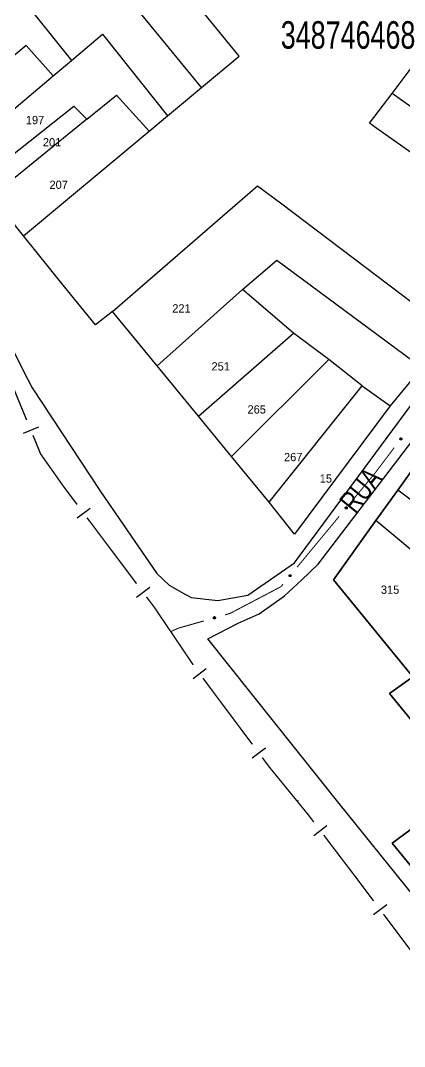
# Model space of a CAD drawing. Extents: x 199577 to 200882, y 4838726 to 4840156.
# Drawn here: x 199757.4 to 199827.2, y 4839078.2 to 4839264.7 of the extents above; entities that cross this region are included whole.
import ezdxf
from ezdxf.enums import TextEntityAlignment as Align

# ---------------------------------------------------------------- set-up
doc = ezdxf.new("R2010")
doc.units = 0
doc.header["$LTSCALE"] = 1.5
doc.header["$MEASUREMENT"] = 0
for name, color, linetype in [('CD_MALHA_LOTES', 7, 'CONTINUOUS'), ('CD_TXT_QUADRA', 2, 'CONTINUOUS'), ('LM-LIM-SETORES-BAIRROS', 250, 'CONTINUOUS'), ('RU-QUADRA', 210, 'CONTINUOUS'), ('SV-EIXO-RUA-PAV', 20, 'CONTINUOUS'), ('SV-RUA-PAVIM', 7, 'CONTINUOUS'), ('SV-TXT-RUA-PAV', 7, 'CONTINUOUS'), ('Th_NmrPorta', 1, 'CONTINUOUS')]:
    doc.layers.add(name, color=color, linetype=linetype)
doc.styles.add('ARIAL', font='ARIAL.SHX')

msp = doc.modelspace()

# ---------------------------------------------------------------- linework, layer by layer
at = {"layer": 'CD_MALHA_LOTES', "linetype": 'Continuous', "flags": 128}
for points in [[(199797.21, 4839258.18), (199763.85, 4839299.05)], [(199790.35, 4839252.47), (199756.86, 4839293.42)], [(199745.12, 4839284.26), (199766.7, 4839257.42)], [(199766.7, 4839257.42), (199772.35, 4839262.18)], [(199772.35, 4839262.18), (199784.17, 4839247.34)], [(199824.97, 4839251.38), (199832.44, 4839261.37)], [(199763.39, 4839254.63), (199758.48, 4839260.16)], [(199790.35, 4839252.47), (199797.21, 4839258.18)], [(199763.39, 4839254.63), (199766.7, 4839257.42)], [(199749.45, 4839242.89), (199763.39, 4839254.63)], [(199784.17, 4839247.34), (199790.35, 4839252.47)], [(199769.49, 4839246.71), (199774.89, 4839251.09)], [(199774.89, 4839251.09), (199780.83, 4839244.56)], [(199820.87, 4839246.01), (199824.97, 4839251.38)], [(199852.62, 4839231.71), (199824.97, 4839251.38)], [(199753.24, 4839238.14), (199767.16, 4839249.08)], [(199767.16, 4839249.08), (199769.49, 4839246.71)], [(199769.49, 4839246.71), (199755.48, 4839235.35)], [(199780.83, 4839244.56), (199784.17, 4839247.34)], [(199757.97, 4839225.56), (199780.83, 4839244.56)], [(199822.2, 4839245.03), (199820.87, 4839246.01)], [(199848.69, 4839226.4), (199822.2, 4839245.03)], [(199774.15, 4839211.76), (199800.49, 4839234.62)], [(199800.49, 4839234.62), (199804.96, 4839231.35)], [(199757.97, 4839225.56), (199752.23, 4839232.69)], [(199804.96, 4839231.35), (199835.35, 4839208.35)], [(199765.21, 4839216.55), (199757.97, 4839225.56)], [(199797.78, 4839215.77), (199804, 4839221.11)], [(199804, 4839221.11), (199830.36, 4839201.61)], [(199771.06, 4839209.37), (199765.21, 4839216.55)], [(199782.28, 4839201.88), (199797.78, 4839215.77)], [(199807.04, 4839207.85), (199797.78, 4839215.77)], [(199774.15, 4839211.76), (199771.06, 4839209.37)], [(199782.28, 4839201.88), (199774.15, 4839211.76)], [(199789.78, 4839192.77), (199807.04, 4839207.85)], [(199813.46, 4839203.05), (199807.04, 4839207.85)], [(199789.78, 4839192.77), (199782.28, 4839201.88)], [(199795.8, 4839185.44), (199813.46, 4839203.05)], [(199819.52, 4839198.27), (199813.46, 4839203.05)], [(199830.36, 4839201.61), (199824.64, 4839194.65)], [(199802.65, 4839177.12), (199819.52, 4839198.27)], [(199819.52, 4839198.27), (199824.64, 4839194.65)], [(199824.64, 4839194.65), (199807.23, 4839171.33)], [(199795.8, 4839185.44), (199789.78, 4839192.77)], [(199802.65, 4839177.12), (199795.8, 4839185.44)], [(199829.47, 4839184.14), (199826.01, 4839179.31)], [(199826.01, 4839179.31), (199822.05, 4839173.79)], [(199844.24, 4839165.64), (199826.01, 4839179.31)], [(199807.23, 4839171.33), (199802.65, 4839177.12)], [(199822.05, 4839173.79), (199814.32, 4839163.01)], [(199839.43, 4839159.33), (199822.05, 4839173.79)], [(199814.32, 4839163.01), (199828.77, 4839145.35)], [(199828.77, 4839145.35), (199824.53, 4839142.36)], [(199824.53, 4839142.36), (199832.95, 4839132.04)], [(199843.15, 4839128.51), (199824.99, 4839115.15)], [(199824.99, 4839115.15), (199834.25, 4839103.83)]]:
    msp.add_lwpolyline(points, dxfattribs=at)
at = {"layer": 'CD_MALHA_LOTES', "linetype": 'Continuous'}
msp.add_lwpolyline([(199758.48, 4839260.16), (199753.999295, 4839256.360784)], dxfattribs=at)
at = {"layer": 'LM-LIM-SETORES-BAIRROS', "const_width": 0.25}
for points in [[(199758.560378, 4839192.050832), (199752.85218, 4839205.922259)], [(199761.102318, 4839185.873694), (199759.702018, 4839189.276547)], [(199761.287139, 4839185.612106), (199761.102318, 4839185.873694)], [(199765.33, 4839179.89), (199761.287139, 4839185.612106)], [(199765.926728, 4839179.09533), (199765.33, 4839179.89)], [(199767.728128, 4839176.696381), (199765.926728, 4839179.09533)], [(199778.536531, 4839162.302687), (199769.529529, 4839174.297432)], [(199781.79, 4839157.97), (199780.337932, 4839159.903738)], [(199782.115732, 4839157.48797), (199781.79, 4839157.97)], [(199788.834523, 4839147.545242), (199782.115732, 4839157.48797)], [(199799.577738, 4839133.103769), (199790.602424, 4839145.122244)], [(199802.62, 4839129.03), (199801.372801, 4839130.700074)], [(199803.198569, 4839128.320343), (199802.62, 4839129.03)], [(199809.77, 4839120.26), (199803.198569, 4839128.320343)], [(199810.133463, 4839119.782184), (199809.77, 4839120.26)], [(199810.738887, 4839118.986282), (199810.133463, 4839119.782184)], [(199818.32, 4839109.02), (199812.55516, 4839116.598573)], [(199818.606982, 4839108.637714), (199818.32, 4839109.02)], [(199821.608774, 4839104.639059), (199818.606982, 4839108.637714)], [(199823.68, 4839101.88), (199823.409849, 4839102.239865)], [(199824.009774, 4839101.439809), (199823.68, 4839101.88)], [(199830.37, 4839092.95), (199824.009774, 4839101.439809)]]:
    msp.add_lwpolyline(points, dxfattribs=at)
at = {"layer": 'LM-LIM-SETORES-BAIRROS'}
for points in [[(199760.708614, 4839190.772129), (199757.934329, 4839189.630489)], [(199770.128536, 4839175.997782), (199767.729587, 4839174.196382)], [(199780.93694, 4839161.604088), (199778.537991, 4839159.802688)], [(199791.205917, 4839146.821007), (199788.802222, 4839145.025944)], [(199801.976294, 4839132.398837), (199799.572599, 4839130.603774)], [(199813.14359, 4839118.302612), (199810.755882, 4839116.486339)], [(199824.009087, 4839103.940134), (199821.609894, 4839102.139059)]]:
    msp.add_lwpolyline(points, dxfattribs=at)
at = {"layer": 'RU-QUADRA', "linetype": 'Continuous', "flags": 128}
for points in [[(199887.4, 4839278.64), (199873.9, 4839260.38), (199866.04, 4839249.86), (199860.37, 4839242.2), (199852.62, 4839231.71), (199848.69, 4839226.4), (199835.35, 4839208.35), (199830.36, 4839201.61), (199824.64, 4839194.65), (199807.23, 4839171.33), (199802.65, 4839177.12), (199795.8, 4839185.44), (199789.78, 4839192.77), (199782.28, 4839201.88), (199774.15, 4839211.76), (199771.06, 4839209.37), (199765.21, 4839216.55), (199757.97, 4839225.56), (199752.23, 4839232.69)], [(199832.95, 4839132.04), (199824.53, 4839142.36), (199828.77, 4839145.35), (199814.32, 4839163.01), (199822.05, 4839173.79), (199826.01, 4839179.31), (199829.47, 4839184.14)], [(199834.25, 4839103.83), (199824.99, 4839115.15), (199843.15, 4839128.51)]]:
    msp.add_lwpolyline(points, dxfattribs=at)
at = {"layer": 'SV-EIXO-RUA-PAV'}
for points in [[(199826.742034, 4839188.664973), (199826.749441, 4839188.616629), (199826.745921, 4839188.573565), (199826.732648, 4839188.538492), (199826.712837, 4839188.510558), (199826.68935, 4839188.484262), (199826.659822, 4839188.462975), (199826.621816, 4839188.446609), (199826.573372, 4839188.438838), (199826.529494, 4839188.445344), (199826.494413, 4839188.456517), (199826.464095, 4839188.475498), (199826.438933, 4839188.498742), (199826.417835, 4839188.530145), (199826.401625, 4839188.568823), (199826.394991, 4839188.617724), (199826.398731, 4839188.659919), (199826.412461, 4839188.693506), (199826.431736, 4839188.723865), (199826.456035, 4839188.750423), (199826.485141, 4839188.771151), (199826.524113, 4839188.787402), (199826.572465, 4839188.793311), (199826.614592, 4839188.790061), (199826.648363, 4839188.776806), (199826.677824, 4839188.757157), (199826.704485, 4839188.733921), (199826.727118, 4839188.70513), (199826.742034, 4839188.664973)], [(199816.81076, 4839176.119062), (199816.81601, 4839176.070436), (199816.81058, 4839176.027571), (199816.79576, 4839175.993123), (199816.774727, 4839175.966097), (199816.750095, 4839175.940872), (199816.71965, 4839175.920919), (199816.680953, 4839175.906257), (199816.632212, 4839175.900648), (199816.588667, 4839175.909097), (199816.554117, 4839175.921819), (199816.524673, 4839175.942129), (199816.500569, 4839175.966468), (199816.480888, 4839175.998778), (199816.466413, 4839176.038138), (199816.461959, 4839176.087286), (199816.467571, 4839176.129273), (199816.48278, 4839176.162217), (199816.503385, 4839176.191688), (199816.528841, 4839176.21714), (199816.55884, 4839176.236554), (199816.598496, 4839176.251057), (199816.647063, 4839176.25481), (199816.689004, 4839176.249691), (199816.722152, 4839176.234949), (199816.75071, 4839176.214009), (199816.776312, 4839176.189611), (199816.797643, 4839176.159842), (199816.81076, 4839176.119062)], [(199806.601458, 4839163.799559), (199806.606709, 4839163.750933), (199806.601278, 4839163.708068), (199806.586459, 4839163.67362), (199806.565426, 4839163.646594), (199806.540794, 4839163.621368), (199806.510348, 4839163.601415), (199806.471652, 4839163.586754), (199806.422911, 4839163.581145), (199806.379365, 4839163.589594), (199806.344815, 4839163.602316), (199806.315372, 4839163.622625), (199806.291267, 4839163.646965), (199806.271587, 4839163.679275), (199806.257112, 4839163.718635), (199806.252658, 4839163.767783), (199806.25827, 4839163.80977), (199806.273479, 4839163.842713), (199806.294084, 4839163.872185), (199806.31954, 4839163.897637), (199806.349539, 4839163.917051), (199806.389194, 4839163.931553), (199806.437761, 4839163.935307), (199806.479703, 4839163.930188), (199806.512851, 4839163.915445), (199806.541409, 4839163.894506), (199806.56701, 4839163.870108), (199806.588342, 4839163.840339), (199806.601458, 4839163.799559)], [(199792.848272, 4839156.020125), (199792.825116, 4839155.977046), (199792.796405, 4839155.944756), (199792.764708, 4839155.924718), (199792.732081, 4839155.914313), (199792.697502, 4839155.907429), (199792.661109, 4839155.908179), (199792.620901, 4839155.91796), (199792.577523, 4839155.940885), (199792.546378, 4839155.97247), (199792.52507, 4839156.002495), (199792.512262, 4839156.035892), (199792.506137, 4839156.069595), (199792.508167, 4839156.107373), (199792.518476, 4839156.148023), (199792.542584, 4839156.191083), (199792.570948, 4839156.222546), (199792.602116, 4839156.241124), (199792.635773, 4839156.253787), (199792.671159, 4839156.260392), (199792.706879, 4839156.25945), (199792.747789, 4839156.248996), (199792.789974, 4839156.224639), (199792.821677, 4839156.196707), (199792.840688, 4839156.165808), (199792.852409, 4839156.132392), (199792.859736, 4839156.097794), (199792.860504, 4839156.061179), (199792.848272, 4839156.020125)]]:
    msp.add_lwpolyline(points, close=True, dxfattribs=at)
for points in [[(199826.485141, 4839188.771151), (199826.394991, 4839188.617724)], [(199826.456035, 4839188.750423), (199826.398731, 4839188.659919)], [(199826.468477, 4839188.756942), (199826.400341, 4839188.644234)], [(199826.524113, 4839188.787402), (199826.401625, 4839188.568823)], [(199826.503203, 4839188.773449), (199826.402617, 4839188.599741)], [(199826.547193, 4839188.786371), (199826.411159, 4839188.552221)], [(199826.572465, 4839188.793311), (199826.417835, 4839188.530145)], [(199826.591421, 4839188.790559), (199826.4304, 4839188.518849)], [(199826.614592, 4839188.790061), (199826.438933, 4839188.498742)], [(199826.628771, 4839188.78113), (199826.452934, 4839188.489829)], [(199826.648363, 4839188.776806), (199826.464095, 4839188.475498)], [(199826.661182, 4839188.76517), (199826.47823, 4839188.468986)], [(199826.677824, 4839188.757157), (199826.494413, 4839188.456517)], [(199826.689743, 4839188.741858), (199826.516376, 4839188.453822)], [(199826.704485, 4839188.733921), (199826.529494, 4839188.445344)], [(199826.712835, 4839188.715838), (199826.554549, 4839188.445481)], [(199826.727118, 4839188.70513), (199826.573372, 4839188.438838)], [(199826.732635, 4839188.685466), (199826.598219, 4839188.446669)], [(199826.742034, 4839188.664973), (199826.621816, 4839188.446609)], [(199826.744999, 4839188.638476), (199826.644944, 4839188.460945)], [(199826.749441, 4839188.616629), (199826.659822, 4839188.462975)], [(199826.747541, 4839188.592071), (199826.679139, 4839188.481275)], [(199826.745921, 4839188.573565), (199826.68935, 4839188.484262)], [(199816.55884, 4839176.236554), (199816.461959, 4839176.087286)], [(199816.598496, 4839176.251057), (199816.466413, 4839176.038138)], [(199816.528841, 4839176.21714), (199816.467571, 4839176.129273)], [(199816.541561, 4839176.2231), (199816.468482, 4839176.113532)], [(199816.576986, 4839176.238047), (199816.468779, 4839176.068982)], [(199816.621507, 4839176.249001), (199816.475199, 4839176.021129)], [(199816.647063, 4839176.25481), (199816.480888, 4839175.998778)], [(199816.665877, 4839176.251219), (199816.492938, 4839175.986934)], [(199816.689004, 4839176.249691), (199816.500569, 4839175.966468)], [(199816.702771, 4839176.240138), (199816.51416, 4839175.956942)], [(199816.722152, 4839176.234949), (199816.524673, 4839175.942129)], [(199816.734441, 4839176.222754), (199816.538505, 4839175.934995)], [(199816.75071, 4839176.214009), (199816.554117, 4839175.921819)], [(199816.761938, 4839176.198195), (199816.575939, 4839175.918151)], [(199816.776312, 4839176.189611), (199816.588667, 4839175.909097)], [(199816.783851, 4839176.171175), (199816.613704, 4839175.908121)], [(199816.797643, 4839176.159842), (199816.632212, 4839175.900648)], [(199816.80228, 4839176.139952), (199816.657383, 4839175.907367)], [(199816.81076, 4839176.119062), (199816.680953, 4839175.906257)], [(199816.812544, 4839176.092459), (199816.704696, 4839175.919551)], [(199816.81601, 4839176.070436), (199816.71965, 4839175.920919)], [(199816.81302, 4839176.045988), (199816.739762, 4839175.938341)], [(199816.81058, 4839176.027571), (199816.750095, 4839175.940872)], [(199806.349539, 4839163.917051), (199806.252658, 4839163.767783)], [(199806.389194, 4839163.931553), (199806.257112, 4839163.718635)], [(199806.31954, 4839163.897637), (199806.25827, 4839163.80977)], [(199806.332259, 4839163.903597), (199806.259181, 4839163.794028)], [(199806.367685, 4839163.918544), (199806.259477, 4839163.749478)], [(199806.412206, 4839163.929498), (199806.265898, 4839163.701625)], [(199806.437761, 4839163.935307), (199806.271587, 4839163.679275)], [(199806.456576, 4839163.931715), (199806.283637, 4839163.667431)], [(199806.479703, 4839163.930188), (199806.291267, 4839163.646965)], [(199806.49347, 4839163.920635), (199806.304859, 4839163.637439)], [(199806.512851, 4839163.915445), (199806.315372, 4839163.622625)], [(199806.52514, 4839163.90325), (199806.329204, 4839163.615492)], [(199806.541409, 4839163.894506), (199806.344815, 4839163.602316)], [(199806.552637, 4839163.878692), (199806.366638, 4839163.598647)], [(199806.56701, 4839163.870108), (199806.379365, 4839163.589594)], [(199806.574549, 4839163.851671), (199806.404402, 4839163.588617)], [(199806.588342, 4839163.840339), (199806.422911, 4839163.581145)], [(199806.592979, 4839163.820449), (199806.448082, 4839163.587863)], [(199806.601458, 4839163.799559), (199806.471652, 4839163.586754)], [(199806.603242, 4839163.772956), (199806.495395, 4839163.600048)], [(199806.606709, 4839163.750933), (199806.510348, 4839163.601415)], [(199806.603719, 4839163.726484), (199806.53046, 4839163.618837)], [(199806.601278, 4839163.708068), (199806.540794, 4839163.621368)], [(199792.821677, 4839156.196707), (199792.506137, 4839156.069595)], [(199792.789974, 4839156.224639), (199792.508167, 4839156.107373)], [(199792.803464, 4839156.21104), (199792.511412, 4839156.090791)], [(199792.827634, 4839156.181045), (199792.511964, 4839156.054054)], [(199792.840688, 4839156.165808), (199792.512262, 4839156.035892)], [(199792.765609, 4839156.234293), (199792.516108, 4839156.129026)], [(199792.747789, 4839156.248996), (199792.518476, 4839156.148023)], [(199792.843932, 4839156.148802), (199792.51964, 4839156.022189)], [(199792.852409, 4839156.132392), (199792.52507, 4839156.002495)], [(199792.722692, 4839156.250424), (199792.537862, 4839156.172129)], [(199792.852731, 4839156.113), (199792.540997, 4839155.987133)], [(199792.706879, 4839156.25945), (199792.542584, 4839156.191083)], [(199792.859736, 4839156.097794), (199792.546378, 4839155.97247)], [(199792.68502, 4839156.258119), (199792.562801, 4839156.209046)], [(199792.855533, 4839156.078324), (199792.566479, 4839155.957512)], [(199792.671159, 4839156.260392), (199792.570948, 4839156.222546)], [(199792.860504, 4839156.061179), (199792.577523, 4839155.940885)], [(199792.853086, 4839156.042151), (199792.602084, 4839155.932199)], [(199792.848272, 4839156.020125), (199792.620901, 4839155.91796)], [(199792.834705, 4839155.997172), (199792.648, 4839155.915504)], [(199792.825116, 4839155.977046), (199792.661109, 4839155.908179)], [(199792.808829, 4839155.958569), (199792.687547, 4839155.911182)], [(199792.796405, 4839155.944756), (199792.697502, 4839155.907429)]]:
    msp.add_lwpolyline(points, dxfattribs=at)
at = {"layer": 'SV-EIXO-RUA-PAV', "const_width": 0.18}
for points in [[(199825.361114, 4839187.02164), (199822.344985, 4839183.033788)], [(199822.344985, 4839183.033788), (199821.79, 4839182.3)], [(199821.79, 4839182.3), (199817.910484, 4839177.618611)], [(199815.358159, 4839174.538735), (199807.701183, 4839165.299107)], [(199804.76, 4839161.75), (199795.561943, 4839156.916784)], [(199805.148857, 4839162.219232), (199804.76, 4839161.75)], [(199795.53, 4839156.9), (199794.603098, 4839156.635451)], [(199795.561943, 4839156.916784), (199795.53, 4839156.9)], [(199790.756695, 4839155.53764), (199786.910293, 4839154.43983)], [(199785.045383, 4839153.732691), (199784.745715, 4839153.596019)], [(199786.07, 4839154.2), (199785.045383, 4839153.732691)], [(199786.910293, 4839154.43983), (199786.07, 4839154.2)], [(199807.748118, 4839122.739987), (199807.98, 4839122.89)]]:
    msp.add_lwpolyline(points, dxfattribs=at)
at = {"layer": 'SV-RUA-PAVIM', "linetype": 'Continuous'}
for points in [[(199787.6, 4839160.26, 4.11), (199788.46, 4839159.77, 4.1), (199793.3, 4839159.26, 4.14), (199798.78, 4839160.23, 4.07), (199807.25, 4839166.1, 4.03), (199829.41, 4839196.09, 3.1), (199888.63, 4839276.67, 2.02), (199889.11, 4839278.33, 2.02), (199888.81, 4839279.06, 2.02), (199888.12, 4839279.95, 2.02), (199856.43, 4839307.63, 1.95), (199815.82, 4839343.84, 1.95), (199814.97, 4839343.97, 1.95), (199813.55, 4839343.14, 1.95), (199812.8, 4839342.49, 1.94), (199799.25, 4839331.39, 1.94), (199785.18, 4839320.86, 1.94), (199729.46, 4839277.57, 3.08)], [(199894.27, 4839274.61, 2.78), (199957.88, 4839219.92, 3.7), (199959.21, 4839218.17, 3.71), (199959.41, 4839216.15, 3.71), (199958.97, 4839213.91, 3.71), (199945.89, 4839195.84, 3.73), (199887.32, 4839118.76, 4.23), (199880.44, 4839110.2, 4.27), (199854.7, 4839078.9, 4.05), (199852.72, 4839078.18, 4.07), (199850.21, 4839079.13, 4.07), (199815.36, 4839122.33, 4.26), (199791.46, 4839152.25, 4.02), (199797.02, 4839155.1, 4.06), (199800.81, 4839156.83, 4.06), (199805.44, 4839160.08, 4.06), (199808.6, 4839162.98, 4.01), (199811.52, 4839165.87, 3.95), (199834.61, 4839196.06, 3.98)], [(199756.15, 4839204.64, 3.72), (199757.85, 4839201.16, 3.9), (199759.55, 4839197.88, 3.86), (199772.01, 4839179.06, 4.1), (199782.2, 4839164.13, 4.11), (199784.45, 4839162.06, 4.11), (199787.53, 4839160.3, 4.11)]]:
    msp.add_polyline3d(points, dxfattribs=at)

# ---------------------------------------------------------------- texts
at = {"layer": 'CD_TXT_QUADRA', "style": 'ARIAL', "width": 0.7}
msp.add_text('348746468', height=5, dxfattribs=at).set_placement((199804.74, 4839259.55))
at = {"layer": 'SV-TXT-RUA-PAV', "style": 'ARIAL', "width": 0.7}
msp.add_text('RUA', height=4, rotation=51, dxfattribs=at).set_placement((199818.27, 4839174.87))
at = {"layer": 'Th_NmrPorta', "color": 1}
for s, p in [('197', (199758.410574, 4839246.579912)), ('201', (199761.510574, 4839242.549912)), ('207', (199762.712182, 4839234.816739)), ('221', (199785.022182, 4839212.346739)), ('251', (199792.152182, 4839201.806739)), ('265', (199798.696844, 4839193.977985)), ('267', (199805.333442, 4839185.32375)), ('15', (199811.826266, 4839181.412573)), ('315', (199822.938298, 4839161.215609))]:
    msp.add_text(s, height=1.5, dxfattribs=at).set_placement(p, align=Align.MIDDLE_LEFT)

doc.saveas('drawing.dxf')
